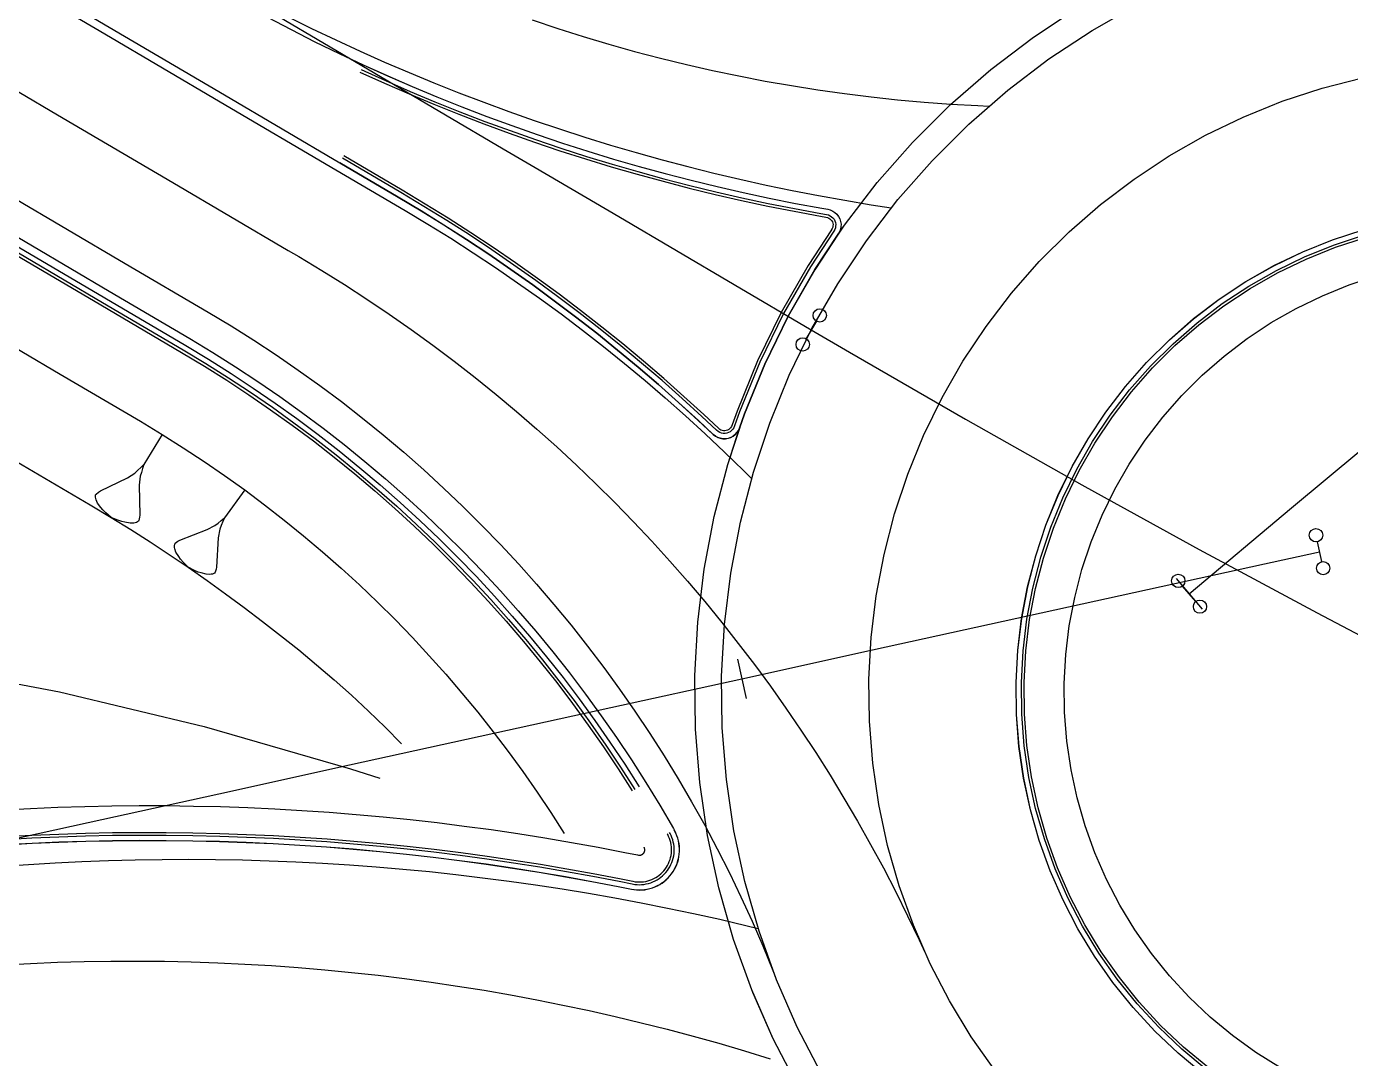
# Model space of a CAD drawing. Extents: x 387562 to 388546, y 804386 to 804945.
# Drawn here: x 388017.54 to 388067, y 804656.33 to 804694.87 of the extents above; entities that cross this region are included whole.
import ezdxf

# ---------------------------------------------------------------- set-up
doc = ezdxf.new("R2010")
doc.units = 0
doc.layers.get('0').update_dxf_attribs({"linetype": 'CONTINUOUS'})

msp = doc.modelspace()

# ---------------------------------------------------------------- linework, layer by layer
at = {"color": 1}
for p, q in [((388047.0456, 804683.8688), (388046.6604, 804683.2139)), ((388065.9261, 804674.8859), (388065.7631, 804675.628)), ((388061.2152, 804673.394), (388060.7255, 804673.9749))]:
    msp.add_line(p, q, dxfattribs=at)
at = {"color": 7}
for p, q in [((388022.6099, 804679.6336), (388021.9219, 804678.5158)), ((388021.3052, 804678.0146), (388021.5902, 804678.1915)), ((388021.5902, 804678.1915), (388021.7008, 804678.2996)), ((388021.7008, 804678.2996), (388021.8114, 804678.4077)), ((388021.8285, 804678.221), (388021.7819, 804678.0736)), ((388021.8114, 804678.4077), (388021.9219, 804678.5158)), ((388021.8752, 804678.3684), (388021.8285, 804678.221)), ((388021.9219, 804678.5158), (388021.8752, 804678.3684)), ((388020.3028, 804677.5307), (388021.3052, 804678.0146)), ((388021.7819, 804678.0736), (388021.7523, 804677.7394)), ((388021.7523, 804677.7394), (388021.7719, 804676.6265)), ((388020.1136, 804677.2949), (388020.121, 804677.3784)), ((388020.1259, 804677.2433), (388020.1136, 804677.2949)), ((388020.121, 804677.3784), (388020.1406, 804677.4104)), ((388020.1382, 804677.1917), (388020.1259, 804677.2433)), ((388020.1947, 804677.0689), (388020.1382, 804677.1917)), ((388020.1406, 804677.4104), (388020.2316, 804677.4865)), ((388020.2316, 804677.4865), (388020.3028, 804677.5307)), ((388025.6901, 804677.5637), (388024.9283, 804676.5225)), ((388020.315, 804676.9067), (388020.1947, 804677.0689)), ((388020.3912, 804676.8158), (388020.315, 804676.9067)), ((388020.4993, 804676.7052), (388020.3912, 804676.8158)), ((388020.7032, 804676.5357), (388020.4993, 804676.7052)), ((388021.7719, 804676.6265), (388021.7645, 804676.543)), ((388020.9464, 804676.43), (388020.7032, 804676.5357)), ((388021.0938, 804676.3833), (388020.9464, 804676.43)), ((388021.2093, 804676.3563), (388021.0938, 804676.3833)), ((388021.4083, 804676.3219), (388021.2093, 804676.3563)), ((388021.5434, 804676.3268), (388021.4083, 804676.3219)), ((388021.595, 804676.3391), (388021.5434, 804676.3268)), ((388021.6466, 804676.3514), (388021.595, 804676.3391)), ((388021.7178, 804676.3956), (388021.6466, 804676.3514)), ((388021.7375, 804676.4275), (388021.7178, 804676.3956)), ((388021.7645, 804676.543), (388021.7375, 804676.4275)), ((388024.2847, 804676.0799), (388024.5778, 804676.2308)), ((388024.5778, 804676.2308), (388024.6947, 804676.3281)), ((388024.6947, 804676.3281), (388024.8115, 804676.4253)), ((388024.8136, 804676.241), (388024.7563, 804676.1002)), ((388024.8115, 804676.4253), (388024.9283, 804676.5225)), ((388024.871, 804676.3818), (388024.8136, 804676.241)), ((388024.9283, 804676.5225), (388024.871, 804676.3818)), ((388023.0963, 804675.5793), (388023.1913, 804675.6468)), ((388023.1913, 804675.6468), (388023.2646, 804675.6845)), ((388023.2646, 804675.6845), (388024.2847, 804676.0799)), ((388024.7012, 804675.7752), (388024.633, 804674.6832)), ((388024.7563, 804676.1002), (388024.7012, 804675.7752)), ((388023.0607, 804675.4683), (388023.0745, 804675.5495)), ((388023.0687, 804675.4168), (388023.0607, 804675.4683)), ((388023.0767, 804675.3652), (388023.0687, 804675.4168)), ((388023.0745, 804675.5495), (388023.0963, 804675.5793)), ((388023.1224, 804675.2405), (388023.0767, 804675.3652)), ((388023.2276, 804675.0721), (388023.1224, 804675.2405)), ((388023.2951, 804674.9771), (388023.2276, 804675.0721)), ((388023.3923, 804674.8603), (388023.2951, 804674.9771)), ((388023.5788, 804674.6782), (388023.3923, 804674.8603)), ((388023.8088, 804674.5555), (388023.5788, 804674.6782)), ((388024.633, 804674.6832), (388024.6192, 804674.602)), ((388023.9495, 804674.4982), (388023.8088, 804674.5555)), ((388024.0605, 804674.4627), (388023.9495, 804674.4982)), ((388024.2528, 804674.4133), (388024.0605, 804674.4627)), ((388024.3856, 804674.4075), (388024.2528, 804674.4133)), ((388024.4371, 804674.4155), (388024.3856, 804674.4075)), ((388024.4886, 804674.4235), (388024.4371, 804674.4155)), ((388024.5619, 804674.4612), (388024.4886, 804674.4235)), ((388024.5837, 804674.491), (388024.5619, 804674.4612)), ((388024.6192, 804674.602), (388024.5837, 804674.491))]:
    msp.add_line(p, q, dxfattribs=at)
at = {"color": 3}
for p, q in [((388060.487, 804674.2579), (388061.4538, 804673.111)), ((388044.0951, 804671.2452), (388044.4171, 804669.7802))]:
    msp.add_line(p, q, dxfattribs=at)
at = {"color": 7, "linetype": 'CONTINUOUS'}
for points in [[(388011.277, 804700), (388011.8491, 804699.6635), (388016.1589, 804697.1286), (388020.4686, 804694.5936), (388024.7784, 804692.0587), (388029.0882, 804689.5238), (388031.6773, 804688.0009), (388032.5354, 804687.4873), (388033.3854, 804686.9605), (388034.2272, 804686.4208), (388035.0606, 804685.8681), (388035.8854, 804685.3028), (388036.7014, 804684.7247), (388037.5085, 804684.1342), (388038.3063, 804683.5314), (388039.0948, 804682.9163), (388039.8737, 804682.2892), (388040.6429, 804681.6502), (388041.4021, 804680.9995), (388042.1513, 804680.3371), (388042.8902, 804679.6633), (388043.6186, 804678.9782), (388044.3364, 804678.2819), (388044.6243, 804677.9966)], [(388047.2243, 804655.7824), (388046.3333, 804657.4978), (388045.5586, 804659.2687), (388044.9035, 804661.0873), (388044.3711, 804662.9455), (388043.9636, 804664.8351), (388043.683, 804666.7476), (388043.5303, 804668.6745), (388043.5064, 804670.6073), (388043.6112, 804672.5375), (388043.8444, 804674.4563), (388044.205, 804676.3554), (388044.6912, 804678.2262), (388045.301, 804680.0605), (388046.0316, 804681.8501), (388046.8798, 804683.587), (388047.8419, 804685.2635), (388048.9134, 804686.8723), (388050.0898, 804688.4061), (388051.3658, 804689.8581), (388052.7356, 804691.2219), (388054.1933, 804692.4914), (388055.7323, 804693.661), (388057.3457, 804694.7255), (388059.0265, 804695.6801)], [(388027.291, 804695.2407), (388028.1878, 804694.7983), (388029.0904, 804694.3678), (388029.9986, 804693.9494), (388030.9124, 804693.5431), (388031.8315, 804693.1491), (388032.7557, 804692.7674), (388033.685, 804692.398), (388034.6191, 804692.041), (388035.5579, 804691.6965), (388036.5012, 804691.3646), (388037.4488, 804691.0453), (388038.4006, 804690.7386), (388039.3564, 804690.4447), (388040.3161, 804690.1635), (388041.2794, 804689.8951), (388042.2462, 804689.6397), (388043.2163, 804689.3971), (388044.1896, 804689.1675), (388045.1659, 804688.9509), (388046.1449, 804688.7473), (388047.1266, 804688.5568), (388048.1107, 804688.3794), (388049.0971, 804688.2151), (388049.8419, 804688.1)], [(388036.4334, 804695.1181), (388037.3816, 804694.8004), (388038.3349, 804694.4985), (388039.2932, 804694.2125), (388040.256, 804693.9425), (388041.2232, 804693.6887), (388042.1946, 804693.451), (388043.1697, 804693.2295), (388044.1484, 804693.0242), (388045.1304, 804692.8354), (388046.1154, 804692.6629), (388047.1031, 804692.5068), (388048.0933, 804692.3673), (388049.0857, 804692.2442), (388050.08, 804692.1378), (388051.076, 804692.0479), (388052.0733, 804691.9746), (388053.0717, 804691.9179), (388053.4888, 804691.8992)], [(388014.3844, 804694.1117), (388018.6942, 804691.5768), (388023.0039, 804689.0419), (388027.3137, 804686.5069), (388027.7071, 804686.2756), (388028.5646, 804685.7612), (388029.4132, 804685.2321), (388030.2525, 804684.6884), (388031.0823, 804684.1304), (388031.9023, 804683.5581), (388032.7124, 804682.9718), (388033.5122, 804682.3716), (388034.3016, 804681.7577), (388035.0803, 804681.1303), (388035.848, 804680.4896), (388036.6046, 804679.8357), (388037.3498, 804679.1688), (388038.0834, 804678.4893), (388038.8051, 804677.7971), (388039.5148, 804677.0927), (388040.2123, 804676.3761), (388040.8973, 804675.6475), (388041.5697, 804674.9073), (388042.2292, 804674.1556), (388042.8756, 804673.3927), (388043.5088, 804672.6187), (388044.1285, 804671.8339), (388044.7346, 804671.0385), (388045.3269, 804670.2328), (388045.9053, 804669.4171), (388046.4695, 804668.5914), (388047.0193, 804667.7562), (388047.5547, 804666.9116), (388048.0755, 804666.0579), (388048.5814, 804665.1953), (388049.0724, 804664.3242), (388049.5483, 804663.4447), (388050.009, 804662.5572), (388050.4543, 804661.6618), (388050.8841, 804660.7589), (388051.1054, 804660.2777)], [(388030.0351, 804693.2614), (388030.9489, 804692.8483), (388031.8685, 804692.4483), (388032.7937, 804692.0615), (388033.7244, 804691.688), (388034.6603, 804691.3278), (388035.6013, 804690.981), (388036.5471, 804690.6476), (388037.4976, 804690.3279), (388038.4525, 804690.0217), (388039.4118, 804689.7292), (388040.3751, 804689.4504), (388041.3423, 804689.1855), (388042.3132, 804688.9343), (388043.2875, 804688.6971), (388044.2652, 804688.4738), (388045.2459, 804688.2645), (388046.2296, 804688.0692), (388047.2159, 804687.888), (388047.4236, 804687.8521), (388047.4995, 804687.833), (388047.5604, 804687.8057), (388047.6159, 804687.7686), (388047.6645, 804687.7229), (388047.7049, 804687.6697), (388047.7359, 804687.6106), (388047.7567, 804687.5472), (388047.7666, 804687.4811), (388047.7654, 804687.4144), (388047.7532, 804687.3488), (388047.7303, 804687.2861), (388047.6973, 804687.2281), (388047.6955, 804687.2254), (388046.8224, 804685.8946), (388045.8206, 804684.1487), (388044.9373, 804682.34), (388044.1764, 804680.4764), (388043.9896, 804679.9552), (388043.9585, 804679.8832), (388043.9219, 804679.8274), (388043.8766, 804679.7783), (388043.8238, 804679.7375), (388043.7649, 804679.706), (388043.7016, 804679.6848), (388043.6357, 804679.6743), (388043.569, 804679.6748), (388043.5032, 804679.6865), (388043.4403, 804679.7089), (388043.382, 804679.7414), (388043.3188, 804679.7929), (388042.771, 804680.3069), (388042.0299, 804680.9828), (388041.2784, 804681.6472), (388040.5168, 804682.3), (388039.7453, 804682.941), (388038.964, 804683.57), (388038.1731, 804684.1869), (388037.3728, 804684.7916), (388036.5633, 804685.3839), (388035.7448, 804685.9637), (388034.9175, 804686.5308), (388034.0815, 804687.0852), (388033.2371, 804687.6266), (388032.3845, 804688.1549), (388031.5248, 804688.6695), (388029.3402, 804689.9544)], [(388029.9932, 804693.1705), (388030.9083, 804692.7569), (388031.8293, 804692.3563), (388032.7558, 804691.969), (388033.6878, 804691.5949), (388034.6251, 804691.2342), (388035.5674, 804690.8869), (388036.5145, 804690.5531), (388037.4664, 804690.2329), (388038.4227, 804689.9263), (388039.3833, 804689.6334), (388040.348, 804689.3542), (388041.3165, 804689.0888), (388042.2888, 804688.8374), (388043.2646, 804688.5998), (388044.2436, 804688.3762), (388045.2258, 804688.1666), (388046.2108, 804687.971), (388047.1987, 804687.7895), (388047.4011, 804687.7546), (388047.466, 804687.7387), (388047.512, 804687.7181), (388047.5537, 804687.6903), (388047.5902, 804687.656), (388047.6205, 804687.6161), (388047.6438, 804687.5717), (388047.6593, 804687.5241), (388047.6668, 804687.4745), (388047.6659, 804687.4244), (388047.6568, 804687.3752), (388047.6396, 804687.3281), (388047.6148, 804687.2845), (388047.6132, 804687.2822), (388046.7373, 804685.9473), (388045.7322, 804684.1956), (388044.846, 804682.3809), (388044.0826, 804680.5111), (388043.8975, 804679.9941), (388043.8707, 804679.9312), (388043.8431, 804679.8889), (388043.8091, 804679.8521), (388043.7694, 804679.8215), (388043.7252, 804679.7978), (388043.6777, 804679.7819), (388043.6283, 804679.774), (388043.5782, 804679.7744), (388043.5288, 804679.7832), (388043.4816, 804679.8), (388043.4375, 804679.8246), (388043.3825, 804679.87), (388042.839, 804680.3803), (388042.0967, 804681.0572), (388041.3441, 804681.7227), (388040.5813, 804682.3764), (388039.8086, 804683.0184), (388039.0261, 804683.6484), (388038.234, 804684.2662), (388037.4325, 804684.8719), (388036.6217, 804685.4651), (388035.802, 804686.0457), (388034.9734, 804686.6137), (388034.1361, 804687.1689), (388033.2904, 804687.7111), (388032.4365, 804688.2403), (388031.576, 804688.7554), (388029.3904, 804690.0409)], [(388053.7314, 804655.8583), (388052.831, 804657.14), (388052.018, 804658.4789), (388051.296, 804659.8689), (388050.6682, 804661.304), (388050.1374, 804662.7777), (388049.7059, 804664.2835), (388049.3757, 804665.8146), (388049.1483, 804667.3644), (388049.0246, 804668.9259), (388049.0052, 804670.4922), (388049.0901, 804672.0562), (388049.2791, 804673.6112), (388049.5713, 804675.1501), (388049.9653, 804676.6661), (388050.4594, 804678.1525), (388051.0515, 804679.6026), (388051.7388, 804681.0101), (388052.5184, 804682.3687), (388053.3868, 804683.6724), (388054.34, 804684.9153), (388055.374, 804686.0919), (388056.484, 804687.1971), (388057.6652, 804688.2258), (388058.9123, 804689.1736), (388060.2198, 804690.0361), (388061.5818, 804690.8097), (388062.9924, 804691.4908), (388064.4452, 804692.0765), (388065.9337, 804692.564), (388067.4515, 804692.9513)], [(388016.9197, 804688.56), (388021.2295, 804686.025), (388024.3219, 804684.2061), (388025.1788, 804683.6905), (388026.0251, 804683.1579), (388026.8606, 804682.6085), (388027.685, 804682.0425), (388028.4979, 804681.4601), (388029.299, 804680.8615), (388030.0879, 804680.2471), (388030.8644, 804679.617), (388031.6282, 804678.9715), (388032.3788, 804678.3109), (388033.1162, 804677.6354), (388033.8398, 804676.9452), (388034.5495, 804676.2408), (388035.245, 804675.5223), (388035.926, 804674.79), (388036.5922, 804674.0442), (388037.2433, 804673.2853), (388037.8792, 804672.5135), (388038.4995, 804671.7291), (388039.1039, 804670.9325), (388039.6923, 804670.124), (388040.2645, 804669.3038), (388040.8201, 804668.4724), (388041.359, 804667.6301), (388041.8809, 804666.7771), (388042.3856, 804665.9138), (388042.873, 804665.0407), (388043.3429, 804664.1579), (388043.795, 804663.266), (388044.2291, 804662.3652), (388044.6452, 804661.4558), (388045.043, 804660.5384), (388045.4223, 804659.6132), (388045.5089, 804659.3942)], [(388016.0071, 804687.0084), (388020.3169, 804684.4735), (388023.3318, 804682.7002), (388024.1823, 804682.1885), (388025.0185, 804681.6623), (388025.844, 804681.1194), (388026.6585, 804680.5602), (388027.4616, 804679.9848), (388028.2531, 804679.3934), (388029.0326, 804678.7864), (388029.7997, 804678.1638), (388030.5543, 804677.5261), (388031.296, 804676.8734), (388032.0245, 804676.206), (388032.7394, 804675.5241), (388033.4406, 804674.8281), (388034.1278, 804674.1182), (388034.8006, 804673.3947), (388035.4588, 804672.6579), (388036.1021, 804671.9081), (388036.7303, 804671.1456), (388037.3432, 804670.3706), (388037.9404, 804669.5836), (388038.5217, 804668.7847), (388039.087, 804667.9744), (388039.636, 804667.153), (388040.1684, 804666.3207)], [(388016.0629, 804687.1033), (388020.3727, 804684.5683), (388023.3883, 804682.7946), (388024.24, 804682.2822), (388025.078, 804681.7548), (388025.9054, 804681.2107), (388026.7217, 804680.6503), (388027.5266, 804680.0736), (388028.3198, 804679.4809), (388029.101, 804678.8725), (388029.8699, 804678.2486), (388030.6262, 804677.6094), (388031.3695, 804676.9552), (388032.0996, 804676.2863), (388032.8162, 804675.603), (388033.5189, 804674.9054), (388034.2076, 804674.1939), (388034.8819, 804673.4688), (388035.5416, 804672.7304), (388036.1863, 804671.9789), (388036.8159, 804671.2147), (388037.4301, 804670.438), (388038.0287, 804669.6492), (388038.6113, 804668.8486), (388039.1779, 804668.0365), (388039.728, 804667.2132), (388040.2616, 804666.3791)], [(388061.4866, 804655.7626), (388060.5626, 804656.5279), (388059.6916, 804657.3531), (388058.8776, 804658.2344), (388058.124, 804659.168), (388057.4344, 804660.1498), (388056.8116, 804661.1753), (388056.2586, 804662.24), (388055.7777, 804663.3392), (388055.3712, 804664.468), (388055.0407, 804665.6214), (388054.7878, 804666.7942), (388054.6136, 804667.9813), (388054.5188, 804669.1773), (388054.5039, 804670.377), (388054.569, 804671.575), (388054.7138, 804672.766), (388054.9376, 804673.9447), (388055.2394, 804675.1059), (388055.6178, 804676.2444), (388056.0713, 804677.3552), (388056.5978, 804678.4333), (388057.1949, 804679.4739), (388057.8601, 804680.4725), (388058.5902, 804681.4245), (388059.3822, 804682.3257), (388060.2325, 804683.1722), (388061.1372, 804683.9602), (388062.0924, 804684.6861), (388063.0939, 804685.3468), (388064.1372, 804685.9394), (388065.2176, 804686.4611), (388066.3303, 804686.9096), (388067.4705, 804687.2831)], [(388061.6095, 804655.9216), (388060.6959, 804656.6783), (388059.8346, 804657.4943), (388059.0297, 804658.3658), (388058.2846, 804659.289), (388057.6026, 804660.2598), (388056.9868, 804661.2738), (388056.44, 804662.3267), (388055.9645, 804663.4136), (388055.5624, 804664.5298), (388055.2356, 804665.6703), (388054.9856, 804666.83), (388054.8133, 804668.0038), (388054.7196, 804669.1865), (388054.7049, 804670.3728), (388054.7693, 804671.5574), (388054.9124, 804672.7351), (388055.1337, 804673.9007), (388055.4321, 804675.0489), (388055.8064, 804676.1747), (388056.2548, 804677.2731), (388056.7754, 804678.3391), (388057.3659, 804679.3681), (388058.0236, 804680.3555), (388058.7456, 804681.2969), (388059.5287, 804682.1881), (388060.3694, 804683.0251), (388061.2641, 804683.8043), (388062.2086, 804684.5221), (388063.1989, 804685.1755), (388064.2305, 804685.7614), (388065.2989, 804686.2772), (388066.3992, 804686.7208), (388067.5267, 804687.0901)], [(388061.6707, 804656.0007), (388060.7622, 804656.7532), (388059.9058, 804657.5645), (388059.1054, 804658.4312), (388058.3644, 804659.3492), (388057.6863, 804660.3145), (388057.074, 804661.3229), (388056.5302, 804662.3698), (388056.0574, 804663.4506), (388055.6576, 804664.5605), (388055.3326, 804665.6946), (388055.084, 804666.8478), (388054.9127, 804668.015), (388054.8195, 804669.191), (388054.8049, 804670.3707), (388054.8689, 804671.5486), (388055.0112, 804672.7197), (388055.2312, 804673.8788), (388055.528, 804675.0205), (388055.9002, 804676.14), (388056.3461, 804677.2322), (388056.8637, 804678.2923), (388057.4509, 804679.3155), (388058.1049, 804680.2973), (388058.8228, 804681.2334), (388059.6016, 804682.1196), (388060.4376, 804682.9519), (388061.3272, 804683.7267), (388062.2665, 804684.4405), (388063.2512, 804685.0902), (388064.277, 804685.6728), (388065.3394, 804686.1858), (388066.4335, 804686.6269), (388067.5546, 804686.9941)], [(388064.3798, 804655.9832), (388063.4641, 804656.5553), (388062.5885, 804657.1871), (388061.757, 804657.8759), (388060.9732, 804658.6185), (388060.2406, 804659.4116), (388059.5624, 804660.2518), (388058.9418, 804661.1354), (388058.3813, 804662.0583), (388057.8837, 804663.0165), (388057.4509, 804664.0057), (388057.085, 804665.0215), (388056.7876, 804666.0595), (388056.56, 804667.115), (388056.4032, 804668.1832), (388056.3179, 804669.2596), (388056.3046, 804670.3393), (388056.3631, 804671.4174), (388056.4934, 804672.4892), (388056.6948, 804673.55), (388056.9664, 804674.595), (388057.307, 804675.6196), (388057.7151, 804676.6193), (388058.1889, 804677.5895), (388058.7263, 804678.526), (388059.3249, 804679.4246), (388059.982, 804680.2814), (388060.6947, 804681.0925), (388061.4599, 804681.8543), (388062.2741, 804682.5634), (388063.1338, 804683.2167), (388064.035, 804683.8113), (388064.9739, 804684.3445), (388065.9462, 804684.814), (388066.9477, 804685.2177), (388067.9737, 804685.5538)], [(388014.4862, 804684.4226), (388018.796, 804681.8876), (388021.7908, 804680.1263), (388022.6099, 804679.6336), (388023.3954, 804679.1393), (388024.1707, 804678.6294), (388024.9358, 804678.1042), (388025.6901, 804677.5637), (388026.4335, 804677.0083), (388027.1656, 804676.4381), (388027.8862, 804675.8533), (388028.595, 804675.2543), (388029.2916, 804674.6412), (388029.9759, 804674.0144), (388030.6474, 804673.3739), (388031.306, 804672.7202), (388031.9514, 804672.0534), (388032.5834, 804671.3738), (388033.2016, 804670.6818), (388033.8059, 804669.9775), (388034.3959, 804669.2613), (388034.9716, 804668.5334), (388035.5325, 804667.7941), (388036.0786, 804667.0438), (388036.6095, 804666.2827), (388037.1251, 804665.5111), (388037.6252, 804664.7294)], [(388012.6021, 804681.2194), (388016.9517, 804678.7519), (388019.9216, 804677.0037), (388020.7032, 804676.5357), (388021.4311, 804676.0861), (388022.1531, 804675.6269), (388022.8691, 804675.1578), (388023.5788, 804674.6782), (388024.2817, 804674.1876), (388024.9776, 804673.6858), (388025.6659, 804673.1723), (388026.3538, 804672.6557), (388027.0319, 804672.1247), (388027.7067, 804671.5868), (388028.3727, 804671.036), (388029.0293, 804670.4719), (388029.6757, 804669.8943), (388030.3115, 804669.3031), (388030.9358, 804668.698), (388031.548, 804668.0791)], [(388008.1474, 804671.7572), (388013.4272, 804671.0272), (388018.7674, 804670.022), (388024.1696, 804668.7343), (388029.6364, 804667.1531), (388030.7378, 804666.8004)], [(388016.7359, 804664.6147), (388017.7377, 804664.6689), (388018.7402, 804664.7119), (388019.743, 804664.7438), (388020.7461, 804664.7646), (388021.7494, 804664.7742), (388022.7527, 804664.7726), (388023.7559, 804664.7599), (388024.759, 804664.7361), (388025.7617, 804664.7011), (388026.764, 804664.655), (388027.7657, 804664.5977), (388028.7667, 804664.5293), (388029.7668, 804664.4498), (388030.7661, 804664.3592), (388031.7642, 804664.2575), (388032.7612, 804664.1448), (388033.7568, 804664.0209), (388034.7511, 804663.886), (388035.7437, 804663.74), (388036.7347, 804663.5831), (388037.7239, 804663.4151), (388038.7111, 804663.2361), (388039.6963, 804663.0462), (388040.1852, 804662.9476), (388040.2722, 804662.9327), (388040.3519, 804662.9246), (388040.4318, 804662.9218), (388040.5117, 804662.9243), (388040.5913, 804662.9322), (388040.6702, 804662.9453), (388040.7481, 804662.9637), (388040.8245, 804662.9872), (388040.8992, 804663.0158), (388040.9719, 804663.0492), (388041.0421, 804663.0875), (388041.1097, 804663.1303), (388041.1742, 804663.1775), (388041.2355, 804663.229), (388041.2932, 804663.2844), (388041.3471, 804663.3435), (388041.3969, 804663.406), (388041.4424, 804663.4718), (388041.4835, 804663.5404), (388041.5199, 804663.6117), (388041.5515, 804663.6852), (388041.5781, 804663.7606), (388041.5996, 804663.8376), (388041.6159, 804663.9159), (388041.627, 804663.9951), (388041.6328, 804664.0749), (388041.6333, 804664.1549), (388041.6284, 804664.2347), (388041.6182, 804664.3141), (388041.6028, 804664.3925), (388041.5821, 804664.4698), (388041.5564, 804664.5456), (388041.5257, 804664.6194), (388041.4901, 804664.691), (388041.4764, 804664.7157)], [(388016.7418, 804664.5149), (388017.7426, 804664.569), (388018.7439, 804664.612), (388019.7456, 804664.6438), (388020.7476, 804664.6646), (388021.7498, 804664.6742), (388022.752, 804664.6726), (388023.7541, 804664.6599), (388024.7561, 804664.6361), (388025.7577, 804664.6012), (388026.7588, 804664.5551), (388027.7594, 804664.4979), (388028.7593, 804664.4296), (388029.7584, 804664.3502), (388030.7565, 804664.2597), (388031.7535, 804664.1581), (388032.7494, 804664.0455), (388033.744, 804663.9217), (388034.7371, 804663.787), (388035.7286, 804663.6412), (388036.7185, 804663.4844), (388037.7066, 804663.3166), (388038.6927, 804663.1378), (388039.6768, 804662.9481), (388040.1678, 804662.8492), (388040.2588, 804662.8336), (388040.345, 804662.8248), (388040.4316, 804662.8218), (388040.5182, 804662.8245), (388040.6045, 804662.833), (388040.6899, 804662.8473), (388040.7743, 804662.8672), (388040.8571, 804662.8927), (388040.938, 804662.9236), (388041.0167, 804662.9598), (388041.0928, 804663.0013), (388041.166, 804663.0477), (388041.236, 804663.0988), (388041.3023, 804663.1546), (388041.3648, 804663.2146), (388041.4232, 804663.2786), (388041.4772, 804663.3464), (388041.5265, 804663.4176), (388041.571, 804663.492), (388041.6104, 804663.5692), (388041.6446, 804663.6488), (388041.6734, 804663.7305), (388041.6967, 804663.8139), (388041.7144, 804663.8988), (388041.7265, 804663.9846), (388041.7327, 804664.071), (388041.7332, 804664.1577), (388041.7279, 804664.2441), (388041.7169, 804664.3301), (388041.7002, 804664.4151), (388041.6778, 804664.4988), (388041.6499, 804664.5809), (388041.6167, 804664.6609), (388041.5781, 804664.7385), (388041.5633, 804664.7652)], [(388016.7534, 804664.3202), (388017.752, 804664.3742), (388018.7512, 804664.4171), (388019.7507, 804664.4489), (388020.7505, 804664.4696), (388021.7506, 804664.4792), (388022.7506, 804664.4776), (388023.7506, 804664.465), (388024.7503, 804664.4412), (388025.7498, 804664.4063), (388026.7488, 804664.3604), (388027.7472, 804664.3033), (388028.7449, 804664.2351), (388029.7418, 804664.1559), (388030.7378, 804664.0656), (388031.7327, 804663.9642), (388032.7264, 804663.8518), (388033.7188, 804663.7284), (388034.7098, 804663.5939), (388035.6992, 804663.4484), (388036.6869, 804663.292), (388037.6729, 804663.1245), (388038.6569, 804662.9462), (388039.6388, 804662.7569), (388040.1342, 804662.6571), (388040.2326, 804662.6404), (388040.3317, 804662.6303), (388040.4313, 804662.6268), (388040.5309, 804662.6299), (388040.6301, 804662.6397), (388040.7284, 804662.6561), (388040.8254, 804662.679), (388040.9206, 804662.7083), (388041.0137, 804662.7439), (388041.1042, 804662.7856), (388041.1917, 804662.8332), (388041.2759, 804662.8865), (388041.3563, 804662.9454), (388041.4326, 804663.0095), (388041.5045, 804663.0785), (388041.5716, 804663.1521), (388041.6337, 804663.2301), (388041.6904, 804663.312), (388041.7416, 804663.3975), (388041.7869, 804663.4863), (388041.8262, 804663.5778), (388041.8594, 804663.6718), (388041.8862, 804663.7678), (388041.9065, 804663.8653), (388041.9204, 804663.964), (388041.9276, 804664.0634), (388041.9281, 804664.163), (388041.9221, 804664.2625), (388041.9094, 804664.3613), (388041.8902, 804664.4591), (388041.8644, 804664.5554), (388041.8324, 804664.6497), (388041.7941, 804664.7417), (388041.7498, 804664.831), (388041.7328, 804664.8617)], [(388016.6091, 804663.5093), (388017.6066, 804663.58), (388018.6048, 804663.6396), (388019.6036, 804663.6881), (388020.6029, 804663.7255), (388021.6026, 804663.7518), (388022.6024, 804663.767), (388023.6024, 804663.771), (388024.6024, 804663.764), (388025.6022, 804663.7459), (388026.6018, 804663.7166), (388027.601, 804663.6763), (388028.5996, 804663.6248), (388029.5977, 804663.5623), (388030.595, 804663.4886), (388031.5914, 804663.4039), (388032.5868, 804663.3081), (388033.581, 804663.2013), (388034.5741, 804663.0834), (388035.5657, 804662.9545), (388036.5559, 804662.8146), (388037.5444, 804662.6637), (388038.5312, 804662.5019), (388039.5162, 804662.329), (388040.4991, 804662.1453), (388041.48, 804661.9506), (388042.4586, 804661.745), (388043.4349, 804661.5286), (388044.4088, 804661.3014), (388044.8707, 804661.1896)], [(388016.6936, 804659.8294), (388017.6922, 804659.8825), (388018.6913, 804659.9232), (388019.6909, 804659.9513), (388020.6908, 804659.9669), (388021.6908, 804659.9701), (388022.6907, 804659.9607), (388023.6905, 804659.9388), (388024.6899, 804659.9045), (388025.6888, 804659.8577), (388026.687, 804659.7983), (388027.6844, 804659.7265), (388028.6809, 804659.6423), (388029.6762, 804659.5456), (388030.6702, 804659.4364), (388031.6628, 804659.3149), (388032.6537, 804659.1809), (388033.643, 804659.0346), (388034.6303, 804658.8759), (388035.6156, 804658.7049), (388036.5986, 804658.5215), (388037.5793, 804658.326), (388038.5574, 804658.1181), (388039.5329, 804657.8981), (388040.5056, 804657.6659), (388041.4753, 804657.4215), (388042.4418, 804657.165), (388043.4051, 804656.8965), (388044.3649, 804656.616), (388045.3212, 804656.3235)]]:
    msp.add_lwpolyline(points, dxfattribs=at)
at = {"color": 3, "linetype": 'CONTINUOUS'}
for points in [[(388018.8709, 804700), (388022.4205, 804697.9122), (388026.7303, 804695.3772), (388031.0401, 804692.8423), (388035.3498, 804690.3074), (388036.5455, 804689.6041), (388039.6596, 804687.7724), (388043.9694, 804685.2375), (388046.853, 804683.5414), (388048.2805, 804682.7049), (388052.6112, 804680.2059), (388056.9666, 804677.7503), (388057.7921, 804677.2914), (388061.3464, 804675.3384), (388065.7501, 804672.9704), (388070.1772, 804670.6466), (388074.6274, 804668.3671), (388079.1001, 804666.1322), (388083.5949, 804663.9422), (388088.1115, 804661.7973), (388092.6492, 804659.6976), (388097.2077, 804657.6434), (388100, 804656.4186)], [(388060.9704, 804673.6844), (388064.7997, 804676.8995), (388068.6418, 804680.0992), (388072.4967, 804683.2834), (388076.3643, 804686.4523), (388080.2445, 804689.6057), (388084.1374, 804692.7435), (388088.0427, 804695.8657), (388091.9605, 804698.9722), (388093.2656, 804700)], [(388046.3527, 804655.2922), (388045.431, 804657.0667), (388044.6296, 804658.8987), (388043.9519, 804660.78), (388043.4011, 804662.7023), (388042.9796, 804664.657), (388042.6893, 804666.6354), (388042.5314, 804668.6288), (388042.5066, 804670.6283), (388042.6151, 804672.625), (388042.8563, 804674.61), (388043.2293, 804676.5745), (388043.7323, 804678.5099), (388044.3631, 804680.4074), (388045.1189, 804682.2587), (388045.9964, 804684.0555), (388046.9916, 804685.7899), (388048.1001, 804687.4541), (388049.3171, 804689.0408), (388050.637, 804690.5429), (388052.0541, 804691.9537), (388053.562, 804693.267), (388055.1541, 804694.4769), (388056.8232, 804695.5781)], [(388000, 804660.6877), (388000.324, 804660.77), (388005.1901, 804661.9194), (388007.333, 804662.3986), (388010.0718, 804663.0005), (388014.9553, 804664.0736), (388019.8387, 804665.1468), (388024.7222, 804666.22), (388029.6057, 804667.2932), (388034.4891, 804668.3663), (388039.3726, 804669.4395), (388044.2561, 804670.5127), (388049.1395, 804671.5859), (388054.023, 804672.6591), (388058.9065, 804673.7322), (388063.79, 804674.8054), (388065.7311, 804675.232), (388065.8446, 804675.2569)]]:
    msp.add_lwpolyline(points, dxfattribs=at)
at = {"color": 2, "linetype": 'CONTINUOUS'}
for points in [[(388016.3109, 804697.3872), (388020.6207, 804694.8522), (388024.9305, 804692.3173), (388029.2403, 804689.7824), (388031.4229, 804688.4985), (388032.281, 804687.9849), (388033.131, 804687.4582), (388033.9728, 804686.9185), (388034.8062, 804686.3658), (388035.631, 804685.8004), (388036.447, 804685.2224), (388037.2541, 804684.6319), (388038.0519, 804684.0291), (388038.8404, 804683.414), (388039.6193, 804682.7869), (388040.3885, 804682.1479), (388041.1478, 804681.4971), (388041.8969, 804680.8348), (388042.6358, 804680.1609), (388043.193, 804679.6388), (388043.271, 804679.5763), (388043.3582, 804679.5276), (388043.4523, 804679.4941), (388043.5506, 804679.4767), (388043.6505, 804679.4758), (388043.7492, 804679.4915), (388043.8438, 804679.5234), (388043.9319, 804679.5705), (388044.011, 804679.6315), (388044.0788, 804679.7049), (388044.1335, 804679.7885), (388044.1724, 804679.8766)], [(388046.3527, 804655.2922), (388045.431, 804657.0667), (388044.6715, 804658.794), (388044.6296, 804658.8987), (388043.9519, 804660.78), (388043.4011, 804662.7023), (388042.9796, 804664.657), (388042.6893, 804666.6354), (388042.5314, 804668.6288), (388042.5066, 804670.6283), (388042.6151, 804672.625), (388042.8563, 804674.61), (388043.2293, 804676.5745), (388043.7323, 804678.5099), (388044.1724, 804679.8766), (388044.3631, 804680.4074), (388045.1189, 804682.2587), (388045.9964, 804684.0555), (388046.9916, 804685.7899), (388047.8593, 804687.1124), (388048.1001, 804687.4541), (388049.3171, 804689.0408), (388050.637, 804690.5429), (388052.0541, 804691.9537), (388053.562, 804693.267), (388055.1541, 804694.4769), (388056.8232, 804695.5781)], [(388026.5351, 804695.2186), (388027.4213, 804694.7553), (388028.314, 804694.3047), (388029.2131, 804693.867), (388030.1183, 804693.4421), (388031.0296, 804693.0302), (388031.9466, 804692.6314), (388032.8692, 804692.2457), (388033.7972, 804691.8732), (388034.7305, 804691.514), (388035.6688, 804691.1682), (388036.6119, 804690.8358), (388037.5597, 804690.5169), (388038.5119, 804690.2116), (388039.4684, 804689.92), (388040.429, 804689.642), (388041.3935, 804689.3778), (388042.3616, 804689.1274), (388043.3332, 804688.8908), (388044.3081, 804688.6681), (388045.2861, 804688.4594), (388046.2669, 804688.2647), (388047.2505, 804688.084), (388047.4688, 804688.0459), (388047.5655, 804688.0207), (388047.6566, 804687.9799), (388047.7397, 804687.9244), (388047.8125, 804687.856), (388047.8729, 804687.7765), (388047.9192, 804687.688), (388047.9503, 804687.5931), (388047.9652, 804687.4943), (388047.9634, 804687.3944), (388047.9452, 804687.2962), (388047.9109, 804687.2024), (388047.8615, 804687.1156), (388047.8593, 804687.1124)], [(388016.3113, 804687.5256), (388020.6211, 804684.9907), (388023.64, 804683.215), (388024.4968, 804682.6995), (388025.3432, 804682.1669), (388026.1787, 804681.6174), (388027.003, 804681.0514), (388027.8159, 804680.469), (388028.617, 804679.8705), (388029.406, 804679.256), (388030.1824, 804678.626), (388030.9462, 804677.9805), (388031.6969, 804677.3198), (388032.4342, 804676.6443), (388033.1579, 804675.9542), (388033.8676, 804675.2497), (388034.5631, 804674.5312), (388035.244, 804673.7989), (388035.9102, 804673.0531), (388036.5614, 804672.2942), (388037.1972, 804671.5224), (388037.8175, 804670.7381), (388038.422, 804669.9415), (388039.0104, 804669.1329), (388039.5825, 804668.3128), (388040.1381, 804667.4814), (388040.677, 804666.639), (388041.1989, 804665.786), (388041.7037, 804664.9228), (388041.7371, 804664.8642)], [(388061.4866, 804655.7626), (388060.5626, 804656.5279), (388059.6916, 804657.3531), (388058.8776, 804658.2344), (388058.124, 804659.168), (388057.4344, 804660.1498), (388056.8116, 804661.1753), (388056.2586, 804662.24), (388055.7777, 804663.3392), (388055.3712, 804664.468), (388055.0407, 804665.6214), (388054.7878, 804666.7942), (388054.6136, 804667.9813), (388054.5188, 804669.1773), (388054.5039, 804670.377), (388054.569, 804671.575), (388054.7138, 804672.766), (388054.9376, 804673.9447), (388055.2394, 804675.1059), (388055.6178, 804676.2444), (388056.0713, 804677.3552), (388056.5978, 804678.4333), (388057.1949, 804679.4739), (388057.8601, 804680.4725), (388058.5902, 804681.4245), (388059.3822, 804682.3257), (388060.2325, 804683.1722), (388061.1372, 804683.9602), (388062.0924, 804684.6861), (388063.0939, 804685.3468), (388064.1372, 804685.9394), (388065.2176, 804686.4611), (388066.3303, 804686.9096), (388067.4705, 804687.2831)], [(388016.7537, 804664.3152), (388017.7523, 804664.3692), (388018.7514, 804664.4121), (388019.7508, 804664.4439), (388020.7506, 804664.4646), (388021.7506, 804664.4742), (388022.7506, 804664.4726), (388023.7505, 804664.46), (388024.7502, 804664.4362), (388025.7496, 804664.4013), (388026.7485, 804664.3554), (388027.7469, 804664.2983), (388028.7446, 804664.2302), (388029.7414, 804664.1509), (388030.7373, 804664.0606), (388031.7322, 804663.9593), (388032.7258, 804663.8468), (388033.7182, 804663.7234), (388034.7091, 804663.5889), (388035.6984, 804663.4435), (388036.6861, 804663.287), (388037.672, 804663.1196), (388038.656, 804662.9412), (388039.6379, 804662.752), (388040.1334, 804662.6522), (388040.2319, 804662.6354), (388040.3314, 804662.6253), (388040.4313, 804662.6218), (388040.5312, 804662.6249), (388040.6307, 804662.6348), (388040.7294, 804662.6512), (388040.8267, 804662.6742), (388040.9222, 804662.7036), (388041.0156, 804662.7393), (388041.1064, 804662.7811), (388041.1943, 804662.8289), (388041.2787, 804662.8824), (388041.3594, 804662.9415), (388041.436, 804663.0057), (388041.5081, 804663.075), (388041.5754, 804663.1489), (388041.6377, 804663.2271), (388041.6946, 804663.3093), (388041.7459, 804663.3951), (388041.7914, 804663.4841), (388041.8309, 804663.576), (388041.8642, 804663.6703), (388041.8911, 804663.7666), (388041.9115, 804663.8645), (388041.9253, 804663.9635), (388041.9326, 804664.0632), (388041.9331, 804664.1632), (388041.9271, 804664.263), (388041.9143, 804664.3621), (388041.895, 804664.4602), (388041.8692, 804664.5568), (388041.8371, 804664.6515), (388041.7987, 804664.7438), (388041.7542, 804664.8334), (388041.7371, 804664.8642)]]:
    msp.add_lwpolyline(points, dxfattribs=at)
at = {"color": 1, "linetype": 'CONTINUOUS'}
for points in [[(388030.1188, 804693.443), (388031.03, 804693.0311), (388031.947, 804692.6323), (388032.8696, 804692.2466), (388033.7976, 804691.8741), (388034.7308, 804691.5149), (388035.6691, 804691.1691), (388036.6122, 804690.8367), (388037.56, 804690.5179), (388038.5122, 804690.2126), (388039.4687, 804689.9209), (388040.4293, 804689.643), (388041.3937, 804689.3787), (388042.3619, 804689.1283), (388043.3334, 804688.8918), (388044.3083, 804688.6691), (388045.2863, 804688.4604), (388046.2671, 804688.2657), (388047.2506, 804688.085), (388047.469, 804688.0469), (388047.5658, 804688.0217), (388047.6571, 804687.9807), (388047.7403, 804687.9252), (388047.8132, 804687.8567), (388047.8737, 804687.777), (388047.9202, 804687.6884), (388047.9513, 804687.5933), (388047.9662, 804687.4944), (388047.9644, 804687.3943), (388047.9461, 804687.296), (388047.9118, 804687.202), (388047.8623, 804687.115), (388047.8601, 804687.1118), (388046.9924, 804685.7894), (388045.9972, 804684.055), (388045.1198, 804682.2583), (388044.364, 804680.407), (388044.1734, 804679.8763), (388044.1344, 804679.788), (388044.0796, 804679.7043), (388044.0116, 804679.6308), (388043.9325, 804679.5696), (388043.8442, 804679.5224), (388043.7494, 804679.4905), (388043.6506, 804679.4748), (388043.5506, 804679.4757), (388043.452, 804679.4932), (388043.3578, 804679.5267), (388043.2704, 804679.5755), (388043.1924, 804679.638), (388042.6351, 804680.1602), (388041.8962, 804680.834), (388041.1471, 804681.4964), (388040.3878, 804682.1471), (388039.6187, 804682.7861), (388038.8398, 804683.4132), (388038.0513, 804684.0283), (388037.2535, 804684.6311), (388036.4465, 804685.2216), (388035.6304, 804685.7996), (388034.8057, 804686.365), (388033.9723, 804686.9176), (388033.1305, 804687.4574), (388032.2804, 804687.9841), (388031.4224, 804688.4977), (388029.2398, 804689.7815)], [(388016.1592, 804687.267), (388020.469, 804684.7321), (388023.4859, 804682.9576), (388024.3396, 804682.444), (388025.1808, 804681.9146), (388026.0113, 804681.3684), (388026.8308, 804680.8058), (388027.6388, 804680.2269), (388028.435, 804679.632), (388029.2193, 804679.0212), (388029.9911, 804678.3949), (388030.7503, 804677.7533), (388031.4964, 804677.0966), (388032.2293, 804676.4251), (388032.9487, 804675.7391), (388033.6541, 804675.0389), (388034.3454, 804674.3247), (388035.0223, 804673.5968), (388035.6845, 804672.8555), (388036.3318, 804672.1012), (388036.9638, 804671.334), (388037.5803, 804670.5543), (388038.1812, 804669.7625), (388038.7661, 804668.9588), (388039.3348, 804668.1436), (388039.887, 804667.3172), (388040.4227, 804666.4799)], [(388061.4872, 804655.7634), (388060.5632, 804656.5286), (388059.6923, 804657.3538), (388058.8783, 804658.2351), (388058.1248, 804659.1686), (388057.4352, 804660.1503), (388056.8125, 804661.1758), (388056.2595, 804662.2405), (388055.7787, 804663.3396), (388055.3721, 804664.4683), (388055.0417, 804665.6216), (388054.7888, 804666.7944), (388054.6146, 804667.9814), (388054.5198, 804669.1773), (388054.5049, 804670.3769), (388054.57, 804671.5749), (388054.7148, 804672.7658), (388054.9385, 804673.9445), (388055.2403, 804675.1056), (388055.6188, 804676.2441), (388056.0723, 804677.3548), (388056.5987, 804678.4328), (388057.1958, 804679.4734), (388057.8609, 804680.4719), (388058.591, 804681.4238), (388059.3829, 804682.325), (388060.2331, 804683.1715), (388061.1378, 804683.9594), (388062.093, 804684.6853), (388063.0944, 804685.346), (388064.1376, 804685.9385), (388065.218, 804686.4601), (388066.3307, 804686.9087), (388067.4708, 804687.2821)], [(388016.6763, 804665.6129), (388017.6893, 804665.6677), (388018.7028, 804665.7112), (388019.7167, 804665.7435), (388020.731, 804665.7644), (388021.7454, 804665.7742), (388022.7598, 804665.7726), (388023.7741, 804665.7598), (388024.7883, 804665.7357), (388025.8021, 804665.7003), (388026.8155, 804665.6537), (388027.8283, 804665.5958), (388028.8404, 804665.5266), (388029.8516, 804665.4462), (388030.8619, 804665.3546), (388031.8711, 804665.2518), (388032.8791, 804665.1378), (388033.8858, 804665.0125), (388034.891, 804664.8761), (388035.8947, 804664.7286), (388036.8966, 804664.5699), (388037.8967, 804664.4), (388038.8949, 804664.2191), (388039.8912, 804664.0271), (388040.3587, 804663.9325), (388040.406, 804663.9237), (388040.4201, 804663.9222), (388040.4334, 804663.9218), (388040.4467, 804663.9222), (388040.46, 804663.9235), (388040.4731, 804663.9257), (388040.4861, 804663.9288), (388040.4988, 804663.9327), (388040.5113, 804663.9374), (388040.5234, 804663.943), (388040.5351, 804663.9494), (388040.5464, 804663.9565), (388040.5571, 804663.9644), (388040.5673, 804663.973), (388040.577, 804663.9822), (388040.5859, 804663.9921), (388040.5942, 804664.0025), (388040.6018, 804664.0134), (388040.6087, 804664.0249), (388040.6147, 804664.0368), (388040.62, 804664.049), (388040.6244, 804664.0616), (388040.628, 804664.0744), (388040.6307, 804664.0875), (388040.6326, 804664.1007), (388040.6336, 804664.114), (388040.6336, 804664.1273), (388040.6328, 804664.1406), (388040.6311, 804664.1538), (388040.6286, 804664.1669), (388040.6251, 804664.1798), (388040.6208, 804664.1924), (388040.6157, 804664.2047), (388040.6098, 804664.2167), (388040.6075, 804664.2208)]]:
    msp.add_lwpolyline(points, dxfattribs=at)
at = {"color": 1}
for centre, radius in [((388047.1712, 804684.0824), 0.2477), ((388046.5338, 804682.9987), 0.2497), ((388065.7095, 804675.8719), 0.2497), ((388065.9793, 804674.6439), 0.2477), ((388060.5645, 804674.1658), 0.2497), ((388061.3749, 804673.2046), 0.2477)]:
    msp.add_circle(centre, radius, dxfattribs=at)

doc.saveas('drawing.dxf')
